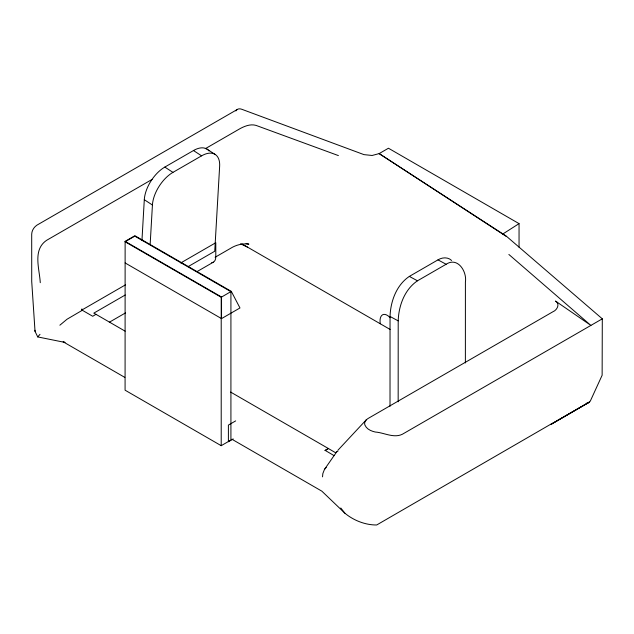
<?xml version="1.0" encoding="UTF-8"?>
<svg xmlns="http://www.w3.org/2000/svg" width="634" height="634" viewBox="0 0 634 634"><rect width="100%" height="100%" fill="white"/><g stroke="black" fill="none" stroke-linecap="round" stroke-linejoin="round"><path stroke-width="0.95" d="M390.013 406.275L390.045 316.477C390.52 301.435 396.416 285.078 409.334 276.408L437.983 259.869C442.088 257.285 447.953 256.881 451.614 260.471M398.168 401.782L398.2 320.867C398.667 305.818 404.571 289.469 417.489 280.799L446.138 264.259C457.669 256.564 467.123 271.518 465.404 282.067L465.38 362.973M141.961 240.262L144.298 199.71A27.27 14.701 -56.9 0 1 164.824 167.083L193.473 150.535A27.27 14.701 -56.9 0 1 209.046 150.955M150.147 244.566L152.429 205.012A27.27 14.701 -56.9 0 1 172.947 172.377L201.596 155.837A27.27 14.701 -56.9 0 1 219.641 166.203L214.736 251.254L188.361 266.486M322.532 476.855L322.841 473.59L324.465 469.422L336.654 451.931M552.246 423.354L376.707 524.976C365.382 525.111 353.613 520.443 344.912 513.231L321.834 491.152L231.893 439.227M39.99 334.324L37.739 336.923L35.029 331.36L31.716 281.464L31.7 234.128C31.835 230.53 33.959 227.146 36.923 225.157L236.902 109.698M508.864 254.456L590.888 325.408L555.503 301.063C560.401 303.829 557.127 310.169 552.919 311.754L368.013 418.511L366.246 419.851L364.796 422.323A10.215 6.839 9.6 0 0 364.922 425.073C366.642 429.17 371.128 431.096 375.201 432.016C384.03 432.594 393.627 438.474 402.321 434.274L602.3 318.823L506.265 236.11L379.148 153.602L372.126 155.473L363.964 154.625L241.72 109.254A11.547 6.665 60 0 0 235.864 110.926M324.465 469.422L326.209 467.416M337.874 450.291L366.246 419.851M59.865 325.21L67.03 319.227L82.388 310.224L81.889 308.932L81.889 310.018L92.73 316.279L95.972 314.329L125.128 331.162M502.722 234.065L519.048 223.628L519.048 247.236M550.558 424.606L589.612 401.916L551.715 423.9L588.304 402.764M152.097 179.414L46.599 240.326C32.453 249.891 39.522 268.856 40.267 282.685M205.273 148.713L240.437 128.417C245.128 125.944 250.779 123.82 256.088 125.413L338.39 155.584M221.211 445.686L221.211 297.259L125.08 241.76L134.788 236.149L230.919 291.656L230.919 440.075L221.211 445.686L125.08 390.187L125.128 241.356L134.899 235.721L231.307 291.378L239.969 307.958L221.535 318.609L125.128 262.944M81.889 310.018L125.461 284.864M125.231 295L93.784 313.148L95.972 314.329M180.761 262.936L215.79 242.711L215.79 256.873A11.547 6.665 60 0 1 211.708 262.674M215.108 257.269L232.543 247.197C237.504 244.597 243.297 243.321 248.869 244.138L246.04 243.567M109.317 322.246L125.524 312.887M197.19 271.511L213.404 262.159M221.211 297.259L231.307 291.378M235.682 420.889L228.398 425.089L228.398 441.739L233.249 438.942M230.61 392.066L328.372 448.507L325.131 450.457L328.372 448.507L335.394 452.636L337.922 451.178M37.739 336.923L65.048 342.439L63.146 341.797L124.827 377.404M240.532 243.813L247.466 247.094M437.983 259.869L446.138 264.259M409.334 276.408L417.489 280.799M390.045 316.477L398.2 320.867M519.048 223.628L388.444 148.229L379.148 153.602L506.209 236.371M390.211 317.705C383.324 310.7 378.91 315.669 380.281 323.784M241.982 243.931L390.108 329.45M125.128 241.356L221.535 297.021L221.535 318.609M325.131 450.378L334.118 455.64M206.739 148.966L214.871 154.26M193.473 150.535L201.596 155.837M164.824 167.083L172.947 172.377M144.298 199.71L152.429 205.012M340.775 507.985L344.912 513.231M34.973 330.259L35.029 331.36M602.3 318.823L602.134 375.241L590.555 400.545A11.547 6.665 60 0 1 586.719 403.065"/></g></svg>
